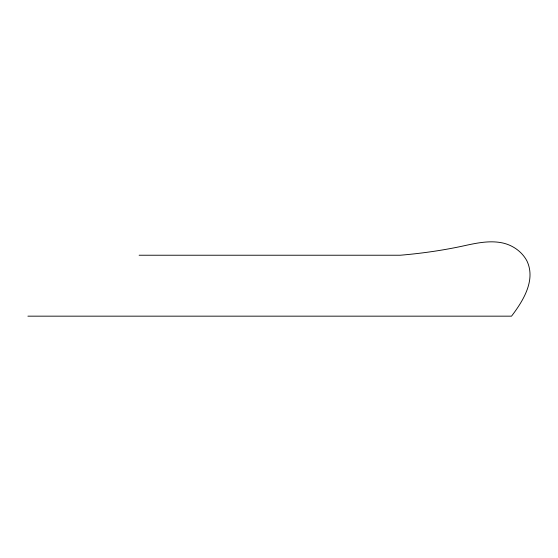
<?xml version="1.0" encoding="UTF-8"?>
<svg xmlns="http://www.w3.org/2000/svg" width="558" height="558" viewBox="0 0 558 558"><rect width="100%" height="100%" fill="white"/><g stroke="black" fill="none" stroke-linecap="round" stroke-linejoin="round"><path stroke-width="0.84" d="M139.13 255.229L400.288 255.229C422.545 253.332 444.698 250.137 466.502 245.241C477.746 242.828 489.401 240.596 500.889 242.618C511.749 244.46 521.856 251.233 526.996 261.074C536.022 280.353 522.986 301.104 511.526 316.163L27.9 316.163"/></g></svg>
